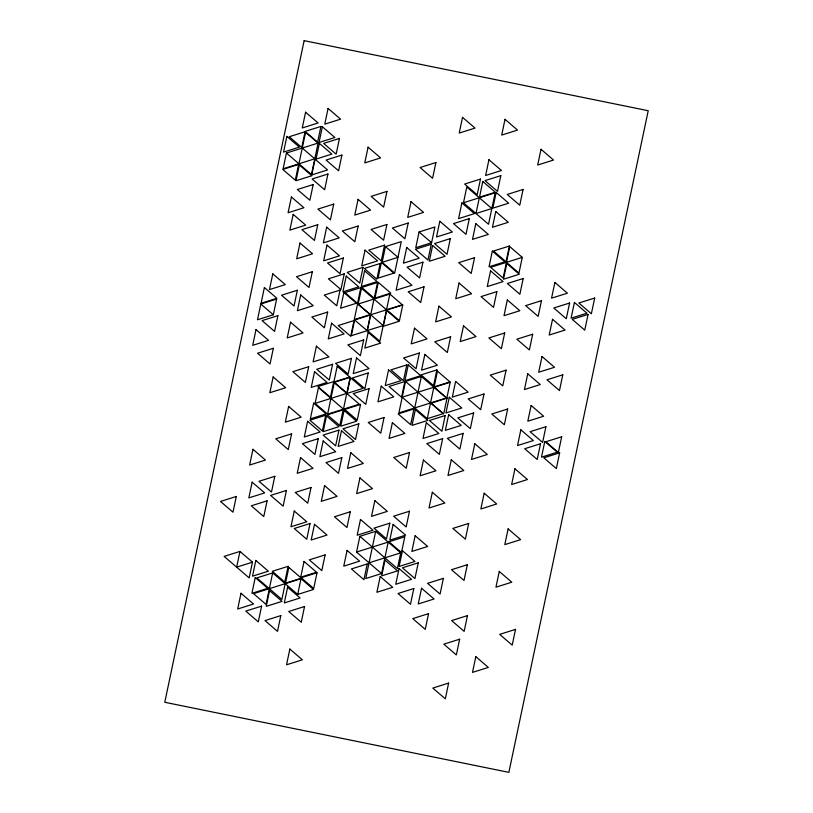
<?xml version="1.0" encoding="UTF-8"?>
<svg xmlns="http://www.w3.org/2000/svg" width="813" height="813" viewBox="0 0 813 813"><rect width="100%" height="100%" fill="white"/><g stroke="black" fill="none" stroke-linecap="round" stroke-linejoin="round"><path stroke-width="1.22" d="M286.43 153.037L311.47 174.551L318.096 143.078L286.43 153.037L283.117 168.779L314.783 158.809L302.263 148.057M260.81 304.021L257.487 319.753L273.32 314.773L276.633 299.042L260.81 304.021L273.32 314.773M298.95 163.799L305.576 132.326L318.096 143.078M239.967 551.417L236.654 567.149L252.487 562.169L249.174 577.901L224.134 556.397L239.967 551.417L252.487 562.169M272.67 572.931L266.034 604.394L253.524 593.642L301.013 578.704L313.533 589.455L297.7 594.435L272.67 572.931L256.837 577.911L281.867 599.415L285.18 583.683M315.098 403.38L318.422 387.649L343.452 409.152L346.765 393.421L315.098 403.38L327.619 414.142L359.285 404.173L334.245 382.669L327.619 414.142M354.651 319.956L351.328 335.698L367.161 330.708L370.474 314.977L354.651 319.956L367.161 330.708M374 299.052L367.374 330.525L383.197 325.546L358.167 304.032L361.48 288.3L386.521 309.804M297.7 594.435L301.013 578.704M382.14 262.335L385.453 246.593L401.287 241.613L394.661 273.087L382.14 262.335L397.974 257.355L385.453 246.593M370.687 314.794L402.344 304.824L389.834 294.072L379.884 341.277L367.374 330.525M419.081 231.969L415.768 247.711L431.591 242.721L434.914 226.99L419.081 231.969L431.591 242.721M356.551 552.057L388.208 542.088L381.582 573.561L356.551 552.057L359.864 536.316L375.697 531.336L400.728 552.85L397.415 568.582L359.864 536.316M405.514 381.439L398.888 412.913L446.378 397.974L421.347 376.46L405.514 381.439L443.065 413.705L427.232 418.685L402.201 397.181L433.857 387.212L427.232 418.685M375.697 531.336L365.748 578.541L381.582 573.561M414.711 407.933L421.347 376.46M463.481 202.752L495.147 192.793L488.522 224.266L463.481 202.752L466.804 187.02L491.835 208.524L476.001 213.504L479.314 197.772M522.281 257.365L490.625 267.325L503.145 278.076L509.771 246.603L522.281 257.365L518.968 273.097L506.458 262.345M358.167 304.032L389.834 294.072M369.061 562.809L400.728 552.85M304.143 40.65L164.775 702.269L508.857 772.35L648.225 110.731L304.143 40.65M286.877 136.371L283.564 152.102L299.397 147.123L286.877 136.371M264.388 287.528L261.075 303.259L276.898 298.28L264.388 287.528M256.024 329.59L252.711 345.332L268.544 340.352L256.024 329.59M305.586 112.224L302.273 127.956L318.107 122.976L305.586 112.224M272.802 273.849L269.479 289.58L285.312 284.601L272.802 273.849M291.41 197L288.087 212.732L303.92 207.752L291.41 197M305.078 131.757L301.765 147.499L289.245 136.736L305.078 131.757M298.605 164.45L295.292 180.191L282.772 169.429L298.605 164.45M299.316 164.998L296.003 180.73L311.836 175.75L299.316 164.998M293.188 214.368L289.865 230.109L305.698 225.13L293.188 214.368M236.309 496.469L232.985 512.2L220.475 501.448L236.309 496.469M277.904 315.647L274.591 331.379L262.071 320.627L277.904 315.647M273.361 348.269L270.038 364L257.528 353.249L273.361 348.269M252.945 449.294L249.632 465.036L265.455 460.056L252.945 449.294M320.911 126.442L317.598 142.184L305.078 131.432L320.911 126.442M315.048 159.196L311.735 174.937L327.558 169.947L315.048 159.196M322.365 126.747L319.042 142.478L334.875 137.499L322.365 126.747M319.357 143.332L316.044 159.074L331.877 154.094L319.357 143.332M328.076 108.414L324.763 124.145L340.586 119.165L328.076 108.414M300.007 243.036L296.694 258.778L312.527 253.798L300.007 243.036M313.198 184.521L309.885 200.262L297.365 189.51L313.198 184.521M273.148 376.968L269.835 392.709L285.668 387.72L273.148 376.968M252.142 482.16L248.829 497.891L264.662 492.912L252.142 482.16M290.536 322.192L287.213 337.934L303.046 332.944L290.536 322.192M297.355 290.251L294.042 305.993L281.532 295.231L297.355 290.251M300.698 294.946L297.375 310.678L313.208 305.698L300.698 294.946M327.944 174.023L324.631 189.764L312.111 179.012L327.944 174.023M317.751 224.693L314.438 240.435L301.928 229.683L317.751 224.693M241.004 593.266L237.691 608.998L253.524 604.018L241.004 593.266M339.458 138.434L336.145 154.165L323.625 143.413L339.458 138.434M312.324 271.735L309.011 287.467L296.491 276.715L312.324 271.735M267.101 500.828L263.778 516.56L251.268 505.808L267.101 500.828M255.831 560.442L252.518 576.183L268.351 571.204L255.831 560.442M288.645 406.429L285.333 422.16L301.166 417.181L288.645 406.429M326.674 227.152L323.361 242.884L339.194 237.904L326.674 227.152M341.917 155.07L338.604 170.811L326.084 160.059L341.917 155.07M274.804 476.306L271.491 492.048L258.971 481.296L274.804 476.306M333.716 204.114L330.403 219.845L317.883 209.093L333.716 204.114M255.231 577.586L251.918 593.317L267.751 588.338L255.231 577.586M326.978 245.089L323.665 260.821L339.499 255.841L326.978 245.089M291.593 433.847L288.28 449.579L275.759 438.827L291.593 433.847M308.696 366.693L305.383 382.425L292.873 371.673L308.696 366.693M261.603 606.132L258.29 621.864L245.77 611.112L261.603 606.132M316.409 346.165L313.096 361.907L328.93 356.927L316.409 346.165M286.45 490.432L283.137 506.174L270.617 495.422L286.45 490.432M314.55 371.693L311.237 387.425L327.07 382.445L314.55 371.693M327.669 312.07L324.357 327.812L311.836 317.05L327.669 312.07M269.54 590.594L266.227 606.335L282.05 601.356L269.54 590.594M307.609 421.256L304.296 436.988L320.129 432.008L307.609 421.256M300.536 457.567L297.223 473.308L313.046 468.329L300.536 457.567M343.35 257.995L340.037 273.737L327.517 262.975L343.35 257.995M313.655 403.136L310.342 418.868L326.165 413.888L313.655 403.136M368.076 147.163L364.763 162.905L380.596 157.915L368.076 147.163M331.572 323.178L328.259 338.919L344.082 333.93L331.572 323.178M358.076 199.348L354.763 215.089L370.586 210.11L358.076 199.348M340.078 290.089L336.765 305.83L324.245 295.068L340.078 290.089M294.265 511.021L290.952 526.763L306.786 521.783L294.265 511.021M344.245 273.849L340.932 289.58L328.411 278.829L344.245 273.849M346.226 276.085L342.913 291.826L358.746 286.847L346.226 276.085M343.879 292.497L340.566 308.239L356.399 303.249L343.879 292.497M358.147 226.004L354.824 241.746L342.314 230.983L358.147 226.004M288.117 566.336L284.794 582.078L272.284 571.315L288.117 566.336M288.839 567.423L285.526 583.155L301.359 578.175L288.839 567.423M332.588 364.285L329.275 380.027L316.755 369.275L332.588 364.285M280.81 615.614L277.497 631.345L264.987 620.593L280.81 615.614M318.249 438.674L314.936 454.416L302.416 443.654L318.249 438.674M287.599 587.21L284.286 602.941L300.119 597.962L287.599 587.21M325.708 415.24L322.395 430.971L309.885 420.219L325.708 415.24M311.054 487.465L307.731 503.196L295.221 492.444L311.054 487.465M326.48 415.921L323.168 431.662L338.991 426.673L326.48 415.921M333.757 381.582L330.434 397.313L317.924 386.561L333.757 381.582M337.192 366.267L333.879 381.998L349.712 377.019L337.192 366.267M323.178 440.951L319.865 456.693L335.688 451.713L323.178 440.951M365.027 250.13L361.714 265.861L377.537 260.882L365.027 250.13M363.055 267.365L359.742 283.107L347.222 272.355L363.055 267.365M310.058 523.511L306.745 539.253L294.225 528.501L310.058 523.511M354.021 320.546L350.708 336.287L338.188 325.535L354.021 320.546M360.83 287.629L357.517 303.361L344.997 292.609L360.83 287.629M357.568 303.899L354.244 319.641L370.078 314.661L357.568 303.899M364.59 270.851L361.277 286.593L377.11 281.613L364.59 270.851M304.042 561.468L300.729 577.2L316.562 572.22L304.042 561.468M314.509 524.304L311.196 540.035L327.029 535.056L314.509 524.304M289.855 649.059L286.542 664.79L302.375 659.81L289.855 649.059M324.57 485.605L321.257 501.347L337.09 496.367L324.57 485.605M351.44 358.37L348.127 374.102L335.606 363.35L351.44 358.37M386.958 191.39L383.634 207.122L371.124 196.37L386.958 191.39M343.137 409.854L339.824 425.585L327.314 414.833L343.137 409.854M338.96 430.118L335.647 445.849L323.137 435.097L338.96 430.118M350.179 377.344L346.866 393.075L334.356 382.323L350.179 377.344M350.413 377.659L347.1 393.401L362.933 388.421L350.413 377.659M344.051 410.463L340.738 426.205L356.572 421.225L344.051 410.463M356.531 357.872L353.218 373.614L369.051 368.624L356.531 357.872M341.48 430.697L338.167 446.428L354.001 441.449L341.48 430.697M304.55 606.508L301.237 622.24L288.717 611.488L304.55 606.508M386.907 224.459L383.594 240.201L371.074 229.449L386.907 224.459M363.696 339.915L360.383 355.647L347.862 344.895L363.696 339.915M380.169 263.483L376.856 279.225L364.336 268.473L380.169 263.483M384.559 245.15L381.246 260.882L368.736 250.13L384.559 245.15M381.378 262.386L378.065 278.117L393.888 273.138L381.378 262.386M377.557 282.467L374.244 298.208L361.724 287.456L377.557 282.467M317.019 572.759L313.696 588.49L301.186 577.738L317.019 572.759M378.269 282.355L374.956 298.097L390.789 293.117L378.269 282.355M368.157 332.375L364.844 348.106L380.677 343.127L368.157 332.375M341.826 457.607L338.513 473.339L325.993 462.587L341.826 457.607M325.119 554.893L321.806 570.624L309.296 559.872L325.119 554.893M360.545 404.437L357.232 420.169L344.712 409.417L360.545 404.437M350.81 452.709L347.497 468.44L363.32 463.461L350.81 452.709M368.218 372.984L364.905 388.726L352.385 377.964L368.218 372.984M358.818 423.807L355.505 439.538L342.984 428.786L358.818 423.807M369.072 388.624L365.759 404.356L353.238 393.604L369.072 388.624M386.653 310.525L383.34 326.267L399.173 321.277L386.653 310.525M411.022 201.654L407.709 217.386L423.543 212.406L411.022 201.654M408.217 223.036L404.894 238.768L392.384 228.016L408.217 223.036M399.407 274.499L396.094 290.231L411.927 285.251L399.407 274.499M350.281 511.773L346.958 527.505L334.448 516.753L350.281 511.773M406.713 247.457L403.4 263.188L419.234 258.209L406.713 247.457M359.946 477.881L356.633 493.613L372.466 488.633L359.946 477.881M381.246 386.104L377.933 401.846L393.766 396.856L381.246 386.104M347.08 550.411L343.767 566.153L359.6 561.163L347.08 550.411M388.553 369.885L385.24 385.616L401.063 380.636L388.553 369.885M402.75 304.977L399.437 320.708L386.917 309.956L402.75 304.977M360.484 519.466L357.171 535.208L373.004 530.228L360.484 519.466M435.89 162.539L432.577 178.281L420.057 167.529L435.89 162.539M384.071 417.486L380.758 433.217L368.238 422.465L384.071 417.486M422.923 262.182L419.61 277.924L407.089 267.162L422.923 262.182M374.834 500.615L371.521 516.357L387.344 511.377L374.834 500.615M392.374 422.679L389.061 438.41L404.894 433.431L392.374 422.679M431.266 244.276L427.953 260.018L415.433 249.256L431.266 244.276M406.795 364.895L403.482 380.626L390.962 369.874L406.795 364.895M414.518 328.157L411.205 343.889L427.038 338.909L414.518 328.157M432.618 245.506L429.305 261.237L445.128 256.258L432.618 245.506M424.02 286.806L420.707 302.548L408.187 291.796L424.02 286.806M404.864 381.51L401.551 397.252L389.041 386.49L404.864 381.51M408.238 364.925L404.925 380.667L420.758 375.677L408.238 364.925M367.242 563.958L363.929 579.689L351.409 568.937L367.242 563.958M439.823 221.258L436.51 236.99L452.343 232.01L439.823 221.258M462.526 117.336L459.213 133.068L475.046 128.088L462.526 117.336M419.376 353.015L416.063 368.746L403.553 357.994L419.376 353.015M424.853 354.427L421.541 370.169L437.374 365.189L424.853 354.427M389.834 523.165L386.51 538.897L374 528.145L389.834 523.165M413.969 408.939L410.656 424.671L398.146 413.919L413.969 408.939M450.331 238.605L447.018 254.347L434.508 243.585L450.331 238.605M380.21 576.539L376.897 592.27L392.72 587.291L380.21 576.539M415.341 409.65L412.028 425.382L427.862 420.402L415.341 409.65M385.006 560.127L381.693 575.858L397.516 570.878L385.006 560.127M438.929 306.145L435.616 321.887L451.449 316.897L438.929 306.145M393.116 524.405L389.803 540.137L405.636 535.157L393.116 524.405M461.896 202.894L458.583 218.626L474.416 213.646L461.896 202.894M409.539 452.516L406.226 468.258L393.716 457.495L409.539 452.516M436.876 369.905L433.563 385.647L421.043 374.884L436.876 369.905M426.317 422.75L423.004 438.481L438.837 433.502L426.317 422.75M469.304 218.626L465.991 234.357L453.471 223.605L469.304 218.626M437.455 371.145L434.142 386.876L449.975 381.897L437.455 371.145M409.467 511.225L406.154 526.966L393.634 516.204L409.467 511.225M404.783 536.814L401.47 552.545L388.949 541.793L404.783 536.814M480.483 179.073L477.17 194.805L464.65 184.053L480.483 179.073M402.435 550.716L399.122 566.448L414.945 561.468L402.435 550.716M459.05 283.005L455.737 298.737L471.56 293.757L459.05 283.005M399.061 568.561L395.748 584.293L411.571 579.313L399.061 568.561M423.431 460.036L420.118 475.768L435.951 470.788L423.431 460.036M482.79 181.492L479.477 197.224L495.31 192.244L482.79 181.492M450.626 336.775L447.313 352.507L434.803 341.755L450.626 336.775M488.938 159.734L485.625 175.476L501.458 170.496L488.938 159.734M475.808 223.646L472.495 239.388L488.328 234.408L475.808 223.646M415.148 535.716L411.835 551.448L427.668 546.468L415.148 535.716M474.538 257.701L471.225 273.432L458.705 262.68L474.538 257.701M505.015 119.338L501.702 135.07L517.525 130.09L505.015 119.338M450.158 382.283L446.845 398.024L434.325 387.262L450.158 382.283M447.008 398.136L443.695 413.878L431.185 403.126L447.008 398.136M463.512 325.83L460.199 341.572L476.032 336.592L463.512 325.83M445.229 415.514L441.916 431.246L429.396 420.494L445.229 415.514M449.264 397.211L445.951 412.953L461.784 407.974L449.264 397.211M442.658 438.624L439.345 454.355L426.835 443.603L442.658 438.624M455.615 381.388L452.302 397.12L468.136 392.14L455.615 381.388M432.333 492.261L429.02 507.993L444.853 503.013L432.333 492.261M448.674 414.64L445.351 430.372L461.184 425.392L448.674 414.64M418.248 562.82L414.935 578.561L402.415 567.799L418.248 562.82M496.164 192.427L492.841 208.158L508.674 203.179L496.164 192.427M413.817 588.531L410.504 604.262L397.984 593.51L413.817 588.531M500.808 175.659L497.495 191.39L484.985 180.638L500.808 175.659M495.778 211.543L492.465 227.274L508.298 222.295L495.778 211.543M492.332 251.095L489.02 266.827L504.843 261.847L492.332 251.095M421.551 588.246L418.238 603.978L434.071 598.998L421.551 588.246M490.564 270.841L487.251 286.572L503.084 281.593L490.564 270.841M451.286 459.752L447.973 475.493L463.806 470.514L451.286 459.752M463.166 433.37L459.853 449.111L447.333 438.359L463.166 433.37M428.573 613.642L425.26 629.374L412.74 618.622L428.573 613.642M496.855 291.613L493.542 307.355L481.032 296.603L496.855 291.613M473.633 412.913L470.321 428.644L457.8 417.892L473.633 412.913M509.365 246.044L506.052 261.786L493.532 251.024L509.365 246.044M506.773 263.503L503.46 279.235L519.294 274.255L506.773 263.503M523.084 189.459L519.761 205.201L507.251 194.449L523.084 189.459M443.38 578.348L440.067 594.079L427.547 583.328L443.38 578.348M483.999 393.97L480.686 409.701L468.166 398.949L483.999 393.97M474.812 443.725L471.499 459.457L487.322 454.477L474.812 443.725M507.322 299.956L504.009 315.698L519.842 310.718L507.322 299.956M541.011 149.277L537.698 165.019L553.531 160.039L541.011 149.277M504.69 332.974L501.377 348.706L488.857 337.954L504.69 332.974M468.684 523.43L465.371 539.161L452.851 528.409L468.684 523.43M523.186 278.524L519.873 294.255L507.353 283.503L523.186 278.524M506.062 370.149L502.749 385.89L490.229 375.128L506.062 370.149M467.323 564.74L464.01 580.472L451.5 569.72L467.323 564.74M484.182 493.217L480.859 508.958L496.692 503.979L484.182 493.217M448.634 683.083L445.321 698.824L432.801 688.062L448.634 683.083M507.647 409.02L504.334 424.752L491.814 414L507.647 409.02M459.65 639.191L456.337 654.932L443.817 644.17L459.65 639.191M467.455 615.614L464.142 631.355L451.622 620.593L467.455 615.614M532.678 334.214L529.365 349.946L516.855 339.194L532.678 334.214M527.749 373.807L524.436 389.539L540.269 384.559L527.749 373.807M520.848 429.813L517.535 445.554L533.369 440.565L520.848 429.813M514.954 468.776L511.641 484.507L527.464 479.528L514.954 468.776M475.818 656.65L472.505 672.392L488.328 667.412L475.818 656.65M531.133 405.484L527.81 421.215L543.643 416.236L531.133 405.484M508.125 528.877L504.812 544.619L520.645 539.639L508.125 528.877M499.273 571.448L495.96 587.179L511.794 582.199L499.273 571.448M540.523 443.756L537.21 459.487L524.7 448.735L540.523 443.756M545.919 426.713L542.606 442.445L530.086 431.693L545.919 426.713M544.791 441.449L541.478 457.18L557.312 452.201L544.791 441.449M562.789 374.823L559.476 390.565L546.956 379.803L562.789 374.823M515.523 629.384L512.21 645.126L499.69 634.364L515.523 629.384M561.692 436.754L558.368 452.495L545.858 441.733L561.692 436.754M559.649 452.841L556.336 468.573L543.826 457.821L559.649 452.841M541.488 300.658L538.155 316.389L525.655 305.627L541.488 300.658M554.893 282.436L551.56 298.168L567.393 293.208L554.893 282.436M542.017 356.501L538.684 372.242L554.527 367.273L542.017 356.501M552.535 319.306L549.202 335.037L565.035 330.068L552.535 319.306M569.608 303.015L566.275 318.747L553.775 307.985L569.608 303.015M574.425 302.436L571.092 318.168L586.935 313.208L574.425 302.436M588.084 314.397L584.75 330.129L572.24 319.357L588.084 314.397M594.699 298.046L591.366 313.777L578.866 303.005L594.699 298.046"/></g></svg>
